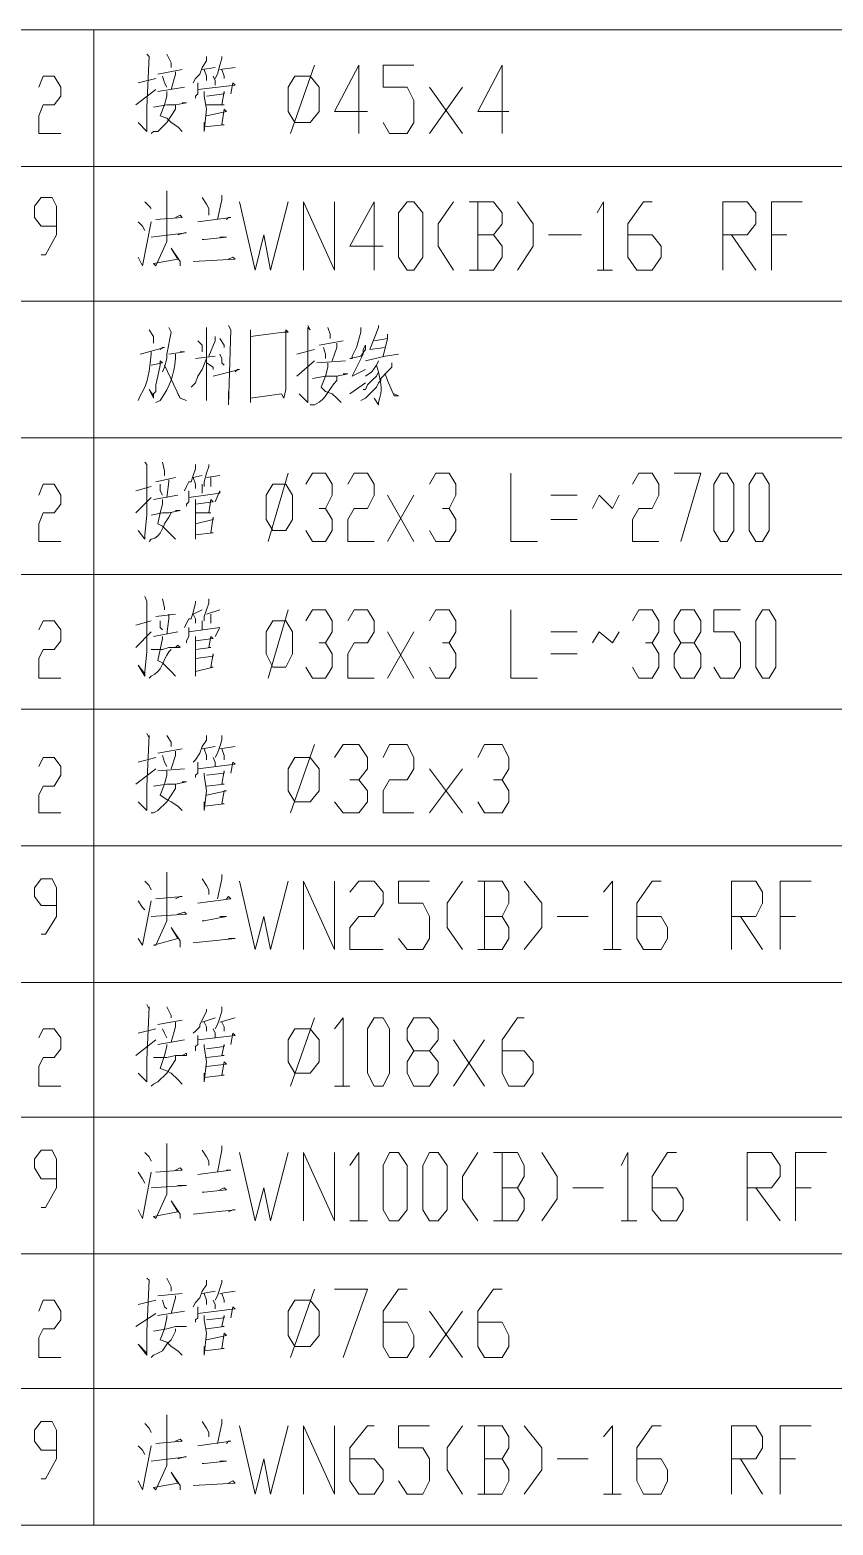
# Model space of a CAD drawing. Header units: millimetres. Extents: x 1435 to 2259, y 1083 to 2249.
# Drawn here: x 2055.3 to 2120.8, y 1395.7 to 1517.7 of the extents above; entities that cross this region are included whole.
import ezdxf

# ---------------------------------------------------------------- set-up
doc = ezdxf.new("R2010")
doc.units = ezdxf.units.MM
doc.layers.add('1', color=7, linetype='Continuous')

msp = doc.modelspace()

# ---------------------------------------------------------------- linework, layer by layer
at = {"layer": '1', "color": 0, "lineweight": 9}
for points in [[(2240.49, 1517.72), (1990.83, 1517.72)], [(2060.49, 1495.58), (2060.49, 1517.72)], [(2064.81, 1515.74), (2064.99, 1515.56), (2064.99, 1515.56), (2064.81, 1511.42), (2064.81, 1509.62), (2064.81, 1509.44), (2064.09, 1510.16), (2064.81, 1509.44)], [(2066.43, 1515.74), (2066.79, 1515.02), (2066.79, 1514.66)], [(2069.67, 1515.56), (2069.67, 1515.2), (2069.31, 1514.66), (2069.13, 1514.12), (2068.77, 1513.76), (2068.59, 1513.4)], [(2069.31, 1514.48), (2070.39, 1514.66)], [(2070.93, 1515.56), (2070.93, 1515.38), (2070.75, 1514.84), (2070.57, 1514.12), (2070.39, 1513.76)], [(2070.75, 1514.48), (2072.01, 1514.66)], [(2076.51, 1509.26), (2078.49, 1514.84)], [(2082.81, 1511.06), (2080.11, 1511.06), (2082.09, 1514.84), (2082.09, 1509.26)], [(2084.07, 1510.16), (2084.61, 1509.26), (2086.05, 1509.26), (2086.59, 1510.16), (2086.59, 1511.96), (2086.05, 1513.04), (2084.07, 1513.04), (2084.07, 1514.84), (2086.59, 1514.84)], [(2094.33, 1511.06), (2091.81, 1511.06), (2093.79, 1514.84), (2093.79, 1509.26)], [(2055.99, 1513.04), (2056.35, 1513.94), (2057.25, 1513.94), (2057.79, 1513.04), (2057.79, 1512.32), (2057.25, 1511.6), (2056.35, 1511.6), (2055.99, 1510.7), (2055.99, 1509.26), (2057.79, 1509.26)], [(2064.09, 1513.4), (2065.53, 1513.76)], [(2065.71, 1514.12), (2067.69, 1514.48)], [(2066.07, 1513.94), (2066.25, 1513.4), (2066.43, 1513.04)], [(2067.15, 1514.3), (2067.15, 1514.12), (2066.79, 1512.86)], [(2068.95, 1513.4), (2068.95, 1513.04), (2068.95, 1512.5), (2068.77, 1512.32), (2068.77, 1512.14)], [(2068.95, 1512.86), (2072.01, 1513.22), (2071.83, 1513.4), (2071.65, 1512.5)], [(2069.49, 1514.48), (2069.67, 1513.94), (2069.67, 1513.58)], [(2070.21, 1513.94), (2070.39, 1513.58), (2070.39, 1513.22)], [(2070.93, 1514.48), (2071.11, 1513.94), (2071.11, 1513.76)], [(2076.87, 1510.16), (2076.33, 1511.06), (2076.33, 1513.04), (2076.87, 1513.94), (2078.13, 1513.94), (2078.85, 1513.04), (2078.85, 1511.06), (2078.13, 1510.16), (2076.87, 1510.16)], [(2063.91, 1511.6), (2065.53, 1512.86)], [(2065.71, 1512.68), (2067.87, 1513.04)], [(2066.43, 1512.68), (2066.43, 1512.32), (2066.25, 1511.6), (2065.89, 1510.7), (2066.43, 1510.52), (2066.79, 1510.16), (2067.33, 1509.8), (2067.69, 1509.44)], [(2069.49, 1512.68), (2069.49, 1512.32), (2069.67, 1511.24), (2069.49, 1509.44), (2069.49, 1510.16)], [(2069.67, 1512.32), (2071.11, 1512.5), (2071.11, 1512.68), (2070.93, 1511.6), (2071.11, 1511.6), (2069.67, 1511.6)], [(2087.85, 1509.26), (2090.55, 1513.04)], [(2087.85, 1513.04), (2090.55, 1509.26)], [(2067.15, 1511.6), (2067.15, 1511.24), (2066.79, 1510.7), (2066.43, 1510.16), (2065.71, 1509.44), (2065.35, 1509.44), (2065.17, 1509.26)], [(2065.35, 1511.42), (2066.43, 1511.6), (2067.15, 1511.6), (2068.05, 1511.78), (2068.05, 1511.78), (2067.69, 1511.78)], [(2069.67, 1510.7), (2071.29, 1511.06), (2071.11, 1511.24), (2070.93, 1509.98), (2071.11, 1509.98), (2069.49, 1509.8)], [(2240.49, 1506.56), (2018.55, 1506.56)], [(2056.17, 1499.36), (2056.53, 1499.36), (2057.43, 1500.98), (2057.43, 1503.32), (2057.07, 1504.04), (2056.17, 1504.04), (2055.63, 1503.32), (2055.63, 1502.42), (2056.17, 1501.7), (2057.43, 1501.7)], [(2064.63, 1503.68), (2064.99, 1503.32), (2065.17, 1503.14)], [(2066.43, 1504.58), (2066.43, 1504.04), (2066.43, 1500.98), (2066.43, 1500.44), (2065.53, 1498.46), (2065.35, 1498.64), (2067.33, 1499), (2066.79, 1499.9), (2067.51, 1498.82), (2067.51, 1498.46)], [(2069.31, 1504.04), (2069.67, 1503.5), (2069.85, 1503.14), (2069.85, 1502.6)], [(2070.93, 1504.22), (2070.93, 1503.86), (2070.57, 1502.24)], [(2072.37, 1503.68), (2073.63, 1498.1), (2074.35, 1500.98), (2074.89, 1498.1), (2076.33, 1503.68)], [(2077.59, 1498.1), (2077.59, 1503.68), (2080.11, 1498.1), (2080.11, 1503.68)], [(2084.07, 1500.08), (2081.37, 1500.08), (2083.35, 1503.68), (2083.35, 1498.1)], [(2086.05, 1498.1), (2085.33, 1499.18), (2085.33, 1502.78), (2086.05, 1503.68), (2086.59, 1503.68), (2087.31, 1502.78), (2087.31, 1499.18), (2086.59, 1498.1), (2086.05, 1498.1)], [(2089.83, 1503.68), (2088.57, 1501.88), (2088.57, 1500.08), (2089.83, 1498.1)], [(2093.07, 1500.98), (2093.79, 1501.88), (2093.79, 1502.78), (2093.07, 1503.68), (2091.09, 1503.68)], [(2091.81, 1503.68), (2091.81, 1498.1)], [(2095.05, 1503.68), (2096.31, 1501.88), (2096.31, 1500.08), (2095.05, 1498.1)], [(2101.53, 1502.78), (2102.07, 1503.68), (2102.07, 1498.1)], [(2104.05, 1500.98), (2106.03, 1500.98), (2106.75, 1500.08), (2106.75, 1499.18), (2106.03, 1498.1), (2104.77, 1498.1), (2104.05, 1499.18), (2104.05, 1501.88), (2105.31, 1503.68), (2106.03, 1503.68)], [(2111.79, 1498.1), (2111.79, 1503.68), (2113.77, 1503.68), (2114.49, 1502.78), (2114.49, 1501.88), (2113.77, 1500.98), (2111.79, 1500.98)], [(2115.75, 1498.1), (2115.75, 1503.68), (2118.27, 1503.68)], [(2065.53, 1502.24), (2067.69, 1502.42), (2067.51, 1502.6), (2067.15, 1502.42)], [(2068.95, 1502.06), (2071.65, 1502.42), (2071.47, 1502.42), (2071.29, 1502.24)], [(2064.09, 1502.06), (2064.45, 1501.7), (2064.63, 1501.34)], [(2064.09, 1499.18), (2064.45, 1498.46), (2065.17, 1502.06)], [(2065.17, 1500.8), (2068.05, 1501.16), (2067.87, 1501.16), (2067.33, 1500.98)], [(2069.31, 1500.62), (2069.49, 1500.62), (2071.29, 1500.8), (2071.11, 1500.8), (2070.75, 1500.8)], [(2091.09, 1498.1), (2093.07, 1498.1), (2093.79, 1499.18), (2093.79, 1500.08), (2093.07, 1500.98), (2091.81, 1500.98)], [(2097.57, 1500.98), (2100.27, 1500.98)], [(2112.51, 1500.98), (2114.49, 1498.1)], [(2115.75, 1500.98), (2117.01, 1500.98)], [(2068.59, 1498.82), (2072.01, 1499), (2071.83, 1499.18), (2071.47, 1499)], [(2101.53, 1498.1), (2102.79, 1498.1)], [(2241.03, 1495.58), (1990.83, 1495.58)], [(2240.49, 1495.58), (1990.83, 1495.58)], [(2060.49, 1484.42), (2060.49, 1495.58)], [(2064.99, 1493.24), (2065.35, 1492.7), (2065.35, 1492.34), (2065.35, 1492.16)], [(2066.61, 1493.42), (2066.79, 1493.06), (2066.43, 1491.26), (2066.43, 1490.9), (2066.25, 1490.18), (2066.07, 1489.82)], [(2069.67, 1493.42), (2069.67, 1493.24), (2069.67, 1487.48), (2069.67, 1487.84), (2069.67, 1488.38)], [(2070.39, 1492.7), (2070.39, 1492.34), (2069.85, 1491.08)], [(2071.47, 1493.6), (2071.65, 1493.24), (2071.47, 1487.12), (2071.47, 1487.66), (2071.47, 1488.2)], [(2073.27, 1493.24), (2073.27, 1492.7), (2073.27, 1488.56), (2073.27, 1487.3), (2073.27, 1487.66), (2075.79, 1488.02), (2075.79, 1488.02), (2075.97, 1487.66), (2076.15, 1488.38), (2076.15, 1489.28), (2076.15, 1490.36), (2076.15, 1493.24), (2076.33, 1493.06), (2075.97, 1493.06), (2074.71, 1492.88), (2074.71, 1492.88), (2073.27, 1492.7)], [(2077.95, 1493.6), (2078.13, 1493.24), (2077.95, 1493.42), (2077.95, 1489.28), (2077.95, 1487.48), (2077.95, 1487.3), (2077.23, 1488.02), (2077.95, 1487.3)], [(2079.57, 1493.42), (2079.75, 1492.88), (2079.75, 1492.52)], [(2082.27, 1493.42), (2082.27, 1493.06), (2081.91, 1491.8), (2081.55, 1491.08), (2081.55, 1490.9), (2081.37, 1490.9), (2082.27, 1491.08), (2082.63, 1491.62), (2082.63, 1491.98), (2082.45, 1491.62), (2082.45, 1491.26), (2081.55, 1489.46), (2081.55, 1489.46), (2082.63, 1490)], [(2083.71, 1493.6), (2083.71, 1493.42), (2082.99, 1491.62), (2084.25, 1491.8)], [(2083.35, 1492.34), (2084.43, 1492.52), (2084.43, 1492.88), (2084.43, 1492.52), (2084.07, 1491.08)], [(2064.27, 1491.26), (2066.25, 1491.8), (2066.07, 1491.8), (2065.89, 1491.62)], [(2066.61, 1491.26), (2067.87, 1491.44), (2067.69, 1491.44), (2067.51, 1491.44)], [(2068.95, 1492.34), (2069.31, 1491.98), (2069.31, 1491.44)], [(2070.75, 1492.52), (2071.11, 1491.98), (2071.11, 1491.8)], [(2077.05, 1491.26), (2078.49, 1491.62)], [(2078.85, 1491.98), (2080.83, 1492.34)], [(2079.21, 1491.8), (2079.39, 1491.26), (2079.39, 1490.9)], [(2080.29, 1492.16), (2080.29, 1491.8), (2079.93, 1490.72)], [(2065.17, 1490.36), (2066.07, 1490.54), (2065.89, 1490.72), (2065.89, 1490.36), (2065.71, 1489.46), (2065.53, 1488.74), (2065.53, 1488.2), (2065.35, 1488.02), (2065.35, 1487.66), (2064.99, 1488.38), (2065.35, 1487.84), (2065.35, 1488.02)], [(2066.25, 1490.36), (2067.51, 1487.66), (2068.05, 1487.48), (2067.51, 1487.66), (2067.33, 1488.02)], [(2069.67, 1490.9), (2069.31, 1490), (2068.95, 1489.46), (2068.77, 1488.92), (2068.41, 1488.56)], [(2068.77, 1490.9), (2070.39, 1491.08)], [(2069.67, 1490.54), (2070.21, 1490.18), (2070.21, 1490)], [(2070.75, 1491.26), (2070.93, 1490.9), (2070.93, 1490.54), (2071.11, 1490.36)], [(2077.05, 1489.46), (2078.49, 1490.72)], [(2078.67, 1490.54), (2081.01, 1490.72)], [(2079.57, 1490.54), (2079.57, 1490.18), (2079.39, 1489.46), (2079.03, 1488.56), (2079.39, 1488.2), (2079.93, 1488.02), (2080.29, 1487.66), (2080.65, 1487.3)], [(2084.79, 1490.54), (2084.79, 1490.18), (2084.25, 1489.64), (2084.07, 1489.46), (2083.89, 1489.28), (2083.89, 1489.1), (2083.71, 1488.92), (2083.53, 1488.56), (2082.63, 1487.66), (2082.27, 1487.48)], [(2082.63, 1490.72), (2084.25, 1491.08), (2085.33, 1491.26)], [(2083.71, 1490.72), (2083.53, 1490.36), (2083.17, 1489.82), (2082.63, 1489.46)], [(2070.21, 1489.46), (2072.37, 1490), (2072.19, 1490), (2072.01, 1489.82)], [(2078.31, 1489.28), (2079.39, 1489.46), (2080.29, 1489.46), (2081.19, 1489.64), (2081.01, 1489.64), (2080.83, 1489.64)], [(2081.37, 1488.02), (2082.63, 1488.92)], [(2083.71, 1489.82), (2083.53, 1489.46), (2083.17, 1489.1), (2082.81, 1488.74), (2082.63, 1488.38), (2082.45, 1488.38)], [(2084.25, 1489.64), (2084.43, 1489.1), (2084.97, 1487.84), (2085.33, 1487.84), (2084.97, 1488.02)], [(2241.03, 1484.42), (1990.83, 1484.42)], [(2240.49, 1484.42), (1990.83, 1484.42)], [(2060.49, 1439.96), (2060.49, 1484.42)], [(2064.63, 1482.44), (2064.81, 1482.26), (2064.81, 1482.26), (2064.81, 1478.12), (2064.63, 1476.5), (2064.63, 1476.14), (2064.09, 1476.86), (2064.63, 1476.14)], [(2066.07, 1482.44), (2066.25, 1481.72), (2066.25, 1481.36)], [(2068.77, 1482.26), (2068.77, 1481.9), (2068.59, 1481.36), (2068.41, 1480.82), (2068.23, 1480.82), (2068.05, 1480.46), (2067.87, 1480.1)], [(2069.85, 1482.26), (2069.85, 1482.08), (2069.67, 1481.54), (2069.49, 1480.82), (2069.49, 1480.46)], [(2055.99, 1479.74), (2056.35, 1480.64), (2057.25, 1480.64), (2057.79, 1479.74), (2057.79, 1479.02), (2057.25, 1478.3), (2056.35, 1478.3), (2055.99, 1477.4), (2055.99, 1475.96), (2057.79, 1475.96)], [(2063.91, 1480.1), (2065.17, 1480.46)], [(2065.53, 1480.82), (2067.15, 1481.18)], [(2065.89, 1480.64), (2065.89, 1480.1), (2066.07, 1479.74)], [(2066.61, 1481), (2066.61, 1480.82), (2066.43, 1479.56)], [(2068.59, 1481.18), (2069.31, 1481.36)], [(2068.59, 1481.18), (2068.77, 1480.64), (2068.77, 1480.28)], [(2069.31, 1480.64), (2069.31, 1480.28), (2069.31, 1479.92)], [(2069.67, 1481.18), (2070.75, 1481.36)], [(2070.03, 1481.18), (2070.03, 1480.64), (2070.03, 1480.46)], [(2075.07, 1476.86), (2074.53, 1477.76), (2074.53, 1479.74), (2075.07, 1480.64), (2076.15, 1480.64), (2076.69, 1479.74), (2076.69, 1477.76), (2076.15, 1476.86), (2075.07, 1476.86)], [(2074.71, 1475.96), (2076.33, 1481.54)], [(2077.77, 1480.64), (2078.31, 1481.54), (2079.39, 1481.54), (2079.93, 1480.64), (2079.93, 1479.74), (2079.39, 1478.66), (2078.85, 1478.66)], [(2081.19, 1480.64), (2081.73, 1481.54), (2082.81, 1481.54), (2083.35, 1480.64), (2083.35, 1479.74), (2082.81, 1478.66), (2081.73, 1478.66), (2081.19, 1477.76), (2081.19, 1475.96), (2083.35, 1475.96)], [(2087.85, 1480.64), (2088.39, 1481.54), (2089.47, 1481.54), (2090.01, 1480.64), (2090.01, 1479.74), (2089.47, 1478.66), (2088.93, 1478.66)], [(2094.51, 1481.54), (2094.51, 1475.96), (2096.67, 1475.96)], [(2104.41, 1480.64), (2104.95, 1481.54), (2106.03, 1481.54), (2106.57, 1480.64), (2106.57, 1479.74), (2106.03, 1478.66), (2104.95, 1478.66), (2104.41, 1477.76), (2104.41, 1475.96), (2106.57, 1475.96)], [(2107.83, 1481.54), (2109.99, 1481.54), (2108.37, 1475.96)], [(2111.61, 1475.96), (2111.07, 1476.86), (2111.07, 1480.64), (2111.61, 1481.54), (2112.15, 1481.54), (2112.69, 1480.64), (2112.69, 1476.86), (2112.15, 1475.96), (2111.61, 1475.96)], [(2114.49, 1475.96), (2113.95, 1476.86), (2113.95, 1480.64), (2114.49, 1481.54), (2115.03, 1481.54), (2115.57, 1480.64), (2115.57, 1476.86), (2115.03, 1475.96), (2114.49, 1475.96)], [(2063.91, 1478.3), (2065.17, 1479.56)], [(2065.35, 1479.38), (2067.33, 1479.74)], [(2066.07, 1479.38), (2066.07, 1479.02), (2065.89, 1478.3), (2065.71, 1477.4), (2066.07, 1477.22), (2066.43, 1476.86), (2066.79, 1476.5), (2067.15, 1476.14)], [(2068.23, 1480.1), (2068.23, 1479.56), (2068.23, 1479.2), (2068.05, 1479.02), (2068.05, 1478.84)], [(2068.23, 1479.56), (2070.75, 1479.92), (2070.75, 1480.1), (2070.39, 1479.2)], [(2068.77, 1479.38), (2068.77, 1479.02), (2068.77, 1477.94), (2068.77, 1476.14), (2068.77, 1476.86)], [(2068.77, 1479.02), (2070.21, 1479.2), (2070.03, 1479.38), (2069.85, 1478.3), (2070.03, 1478.3), (2068.77, 1478.3)], [(2084.43, 1475.96), (2086.59, 1479.74)], [(2084.43, 1479.74), (2086.59, 1475.96)], [(2097.75, 1479.74), (2099.91, 1479.74)], [(2101.17, 1478.66), (2101.71, 1479.74), (2102.79, 1478.66), (2103.33, 1479.74)], [(2065.17, 1478.12), (2066.07, 1478.3), (2066.61, 1478.3), (2067.51, 1478.48), (2067.33, 1478.48), (2067.15, 1478.48)], [(2068.77, 1477.4), (2070.21, 1477.76), (2070.21, 1477.94), (2070.03, 1476.68), (2070.21, 1476.68), (2068.77, 1476.5)], [(2079.39, 1478.66), (2079.93, 1477.76), (2079.93, 1476.86), (2079.39, 1475.96), (2078.31, 1475.96), (2077.77, 1476.86)], [(2089.47, 1478.66), (2090.01, 1477.76), (2090.01, 1476.86), (2089.47, 1475.96), (2088.39, 1475.96), (2087.85, 1476.86)], [(2099.91, 1477.76), (2097.75, 1477.76)], [(2240.49, 1473.26), (2018.55, 1473.26)], [(2064.63, 1471.46), (2064.81, 1471.1), (2064.81, 1471.1), (2064.81, 1466.96), (2064.63, 1465.34), (2064.63, 1464.98), (2064.09, 1465.88), (2064.63, 1465.16)], [(2066.07, 1471.28), (2066.25, 1470.56), (2066.25, 1470.38)], [(2068.77, 1471.1), (2068.77, 1470.92), (2068.59, 1470.2), (2068.41, 1469.66), (2068.23, 1469.66), (2068.05, 1469.3), (2067.87, 1468.94)], [(2069.85, 1471.28), (2069.85, 1470.92), (2069.67, 1470.38), (2069.49, 1469.84), (2069.49, 1469.48)], [(2055.99, 1468.76), (2056.35, 1469.48), (2057.25, 1469.48), (2057.79, 1468.76), (2057.79, 1467.86), (2057.25, 1467.14), (2056.35, 1467.14), (2055.99, 1466.42), (2055.99, 1464.8), (2057.79, 1464.8)], [(2063.91, 1469.12), (2065.17, 1469.48)], [(2065.53, 1469.84), (2067.15, 1470.02)], [(2065.89, 1469.48), (2065.89, 1468.94), (2066.07, 1468.76)], [(2066.61, 1470.02), (2066.61, 1469.66), (2066.43, 1468.4)], [(2068.59, 1470.02), (2069.31, 1470.38)], [(2068.59, 1470.02), (2068.77, 1469.66), (2068.77, 1469.3)], [(2069.31, 1469.48), (2069.31, 1469.12), (2069.31, 1468.76)], [(2069.67, 1470.02), (2070.75, 1470.38)], [(2070.03, 1470.02), (2070.03, 1469.66), (2070.03, 1469.3)], [(2075.07, 1465.7), (2074.53, 1466.78), (2074.53, 1468.58), (2075.07, 1469.48), (2076.15, 1469.48), (2076.69, 1468.58), (2076.69, 1466.78), (2076.15, 1465.7), (2075.07, 1465.7)], [(2074.71, 1464.8), (2076.33, 1470.38)], [(2077.77, 1469.48), (2078.31, 1470.38), (2079.39, 1470.38), (2079.93, 1469.48), (2079.93, 1468.58), (2079.39, 1467.68), (2078.85, 1467.68)], [(2081.19, 1469.48), (2081.73, 1470.38), (2082.81, 1470.38), (2083.35, 1469.48), (2083.35, 1468.58), (2082.81, 1467.68), (2081.73, 1467.68), (2081.19, 1466.78), (2081.19, 1464.8), (2083.35, 1464.8)], [(2087.85, 1469.48), (2088.39, 1470.38), (2089.47, 1470.38), (2090.01, 1469.48), (2090.01, 1468.58), (2089.47, 1467.68), (2088.93, 1467.68)], [(2094.51, 1470.38), (2094.51, 1464.8), (2096.67, 1464.8)], [(2104.41, 1469.48), (2104.95, 1470.38), (2106.03, 1470.38), (2106.57, 1469.48), (2106.57, 1468.58), (2106.03, 1467.68), (2105.49, 1467.68)], [(2108.37, 1464.8), (2107.83, 1465.7), (2107.83, 1466.78), (2108.37, 1467.68), (2109.45, 1467.68), (2109.99, 1468.58), (2109.99, 1469.48), (2109.45, 1470.38), (2108.37, 1470.38), (2107.83, 1469.48), (2107.83, 1468.58), (2108.37, 1467.68)], [(2111.07, 1465.7), (2111.61, 1464.8), (2112.69, 1464.8), (2113.23, 1465.7), (2113.23, 1467.68), (2112.69, 1468.58), (2111.07, 1468.58), (2111.07, 1470.38), (2113.23, 1470.38)], [(2115.03, 1464.8), (2114.49, 1465.7), (2114.49, 1469.48), (2115.03, 1470.38), (2115.57, 1470.38), (2116.11, 1469.48), (2116.11, 1465.7), (2115.57, 1464.8), (2115.03, 1464.8)], [(2063.91, 1467.32), (2065.17, 1468.58)], [(2065.35, 1468.22), (2067.33, 1468.58)], [(2066.07, 1468.22), (2066.07, 1468.04), (2065.89, 1467.14), (2065.71, 1466.24), (2066.07, 1466.06), (2066.43, 1465.7), (2066.79, 1465.34), (2067.15, 1464.98)], [(2068.23, 1468.94), (2068.23, 1468.4), (2068.23, 1468.22), (2068.05, 1467.86), (2068.05, 1467.68)], [(2068.23, 1468.58), (2070.75, 1468.94), (2070.75, 1468.94), (2070.39, 1468.22)], [(2068.77, 1468.22), (2068.77, 1467.86), (2068.77, 1466.78), (2068.77, 1464.98), (2068.77, 1465.7)], [(2068.77, 1467.86), (2070.21, 1468.04), (2070.03, 1468.22), (2069.85, 1467.32), (2070.03, 1467.32), (2068.77, 1467.14)], [(2084.43, 1464.8), (2086.59, 1468.58)], [(2084.43, 1468.58), (2086.59, 1464.8)], [(2097.75, 1468.58), (2099.91, 1468.58)], [(2101.17, 1467.68), (2101.71, 1468.58), (2102.79, 1467.68), (2103.33, 1468.58)], [(2065.17, 1467.14), (2066.07, 1467.14), (2066.61, 1467.32), (2067.51, 1467.32), (2067.33, 1467.5), (2067.15, 1467.32)], [(2079.39, 1467.68), (2079.93, 1466.78), (2079.93, 1465.7), (2079.39, 1464.8), (2078.31, 1464.8), (2077.77, 1465.7)], [(2089.47, 1467.68), (2090.01, 1466.78), (2090.01, 1465.7), (2089.47, 1464.8), (2088.39, 1464.8), (2087.85, 1465.7)], [(2106.03, 1467.68), (2106.57, 1466.78), (2106.57, 1465.7), (2106.03, 1464.8), (2104.95, 1464.8), (2104.41, 1465.7)], [(2109.45, 1467.68), (2109.99, 1466.78), (2109.99, 1465.7), (2109.45, 1464.8), (2108.37, 1464.8)], [(2068.77, 1466.42), (2070.21, 1466.6), (2070.21, 1466.78), (2070.03, 1465.7), (2070.21, 1465.7), (2068.77, 1465.34)], [(2099.91, 1466.78), (2097.75, 1466.78)], [(2240.49, 1462.28), (2018.55, 1462.28)], [(2064.81, 1460.3), (2064.99, 1459.94), (2064.99, 1460.12), (2064.81, 1455.98), (2064.81, 1454), (2064.81, 1454), (2064.09, 1454.72), (2064.81, 1454)], [(2066.43, 1460.12), (2066.79, 1459.58), (2066.79, 1459.22)], [(2069.67, 1460.12), (2069.67, 1459.76), (2069.31, 1459.22), (2069.13, 1458.68), (2068.77, 1458.14), (2068.59, 1457.96)], [(2070.93, 1460.12), (2070.93, 1459.76), (2070.75, 1459.22), (2070.57, 1458.68), (2070.39, 1458.32)], [(2065.71, 1458.68), (2067.69, 1459.04)], [(2066.07, 1458.5), (2066.25, 1457.96), (2066.43, 1457.6)], [(2067.15, 1458.86), (2067.15, 1458.5), (2066.79, 1457.42)], [(2069.31, 1459.04), (2070.39, 1459.22)], [(2069.49, 1459.04), (2069.67, 1458.5), (2069.67, 1458.14)], [(2070.75, 1459.04), (2072.01, 1459.22)], [(2070.93, 1459.04), (2071.11, 1458.5), (2071.11, 1458.14)], [(2076.51, 1453.82), (2078.49, 1459.4)], [(2080.11, 1458.32), (2080.83, 1459.4), (2082.09, 1459.4), (2082.81, 1458.32), (2082.81, 1457.42), (2082.09, 1456.52), (2081.37, 1456.52)], [(2084.07, 1458.32), (2084.61, 1459.4), (2086.05, 1459.4), (2086.59, 1458.32), (2086.59, 1457.42), (2086.05, 1456.52), (2084.61, 1456.52), (2084.07, 1455.62), (2084.07, 1453.82), (2086.59, 1453.82)], [(2091.81, 1458.32), (2092.35, 1459.4), (2093.79, 1459.4), (2094.33, 1458.32), (2094.33, 1457.42), (2093.79, 1456.52), (2093.07, 1456.52)], [(2055.99, 1457.6), (2056.35, 1458.32), (2057.25, 1458.32), (2057.79, 1457.6), (2057.79, 1456.88), (2057.25, 1455.98), (2056.35, 1455.98), (2055.99, 1455.26), (2055.99, 1453.82), (2057.79, 1453.82)], [(2063.91, 1456.16), (2065.53, 1457.42)], [(2064.09, 1457.96), (2065.53, 1458.32)], [(2065.71, 1457.24), (2067.87, 1457.42)], [(2066.43, 1457.24), (2066.43, 1456.88), (2066.25, 1456.16), (2065.89, 1455.26), (2066.43, 1454.9), (2066.79, 1454.72), (2067.33, 1454.36), (2067.69, 1454)], [(2068.95, 1457.96), (2068.95, 1457.6), (2068.95, 1457.06), (2068.77, 1456.88), (2068.77, 1456.7)], [(2068.95, 1457.42), (2072.01, 1457.78), (2071.83, 1457.96), (2071.65, 1457.06)], [(2069.67, 1456.88), (2071.11, 1457.06), (2071.11, 1457.24), (2070.93, 1456.16), (2071.11, 1456.16), (2069.67, 1455.98)], [(2070.21, 1458.32), (2070.39, 1457.96), (2070.39, 1457.6)], [(2076.87, 1454.72), (2076.33, 1455.62), (2076.33, 1457.42), (2076.87, 1458.32), (2078.13, 1458.32), (2078.85, 1457.42), (2078.85, 1455.62), (2078.13, 1454.72), (2076.87, 1454.72)], [(2087.85, 1453.82), (2090.55, 1457.42)], [(2087.85, 1457.42), (2090.55, 1453.82)], [(2067.15, 1456.16), (2067.15, 1455.8), (2066.79, 1455.26), (2066.43, 1454.72), (2065.71, 1454), (2065.35, 1453.82), (2065.17, 1453.82)], [(2065.35, 1455.98), (2066.43, 1456.16), (2067.15, 1456.16), (2068.05, 1456.34), (2068.05, 1456.34), (2067.69, 1456.34)], [(2069.49, 1457.06), (2069.49, 1456.88), (2069.67, 1455.62), (2069.49, 1454), (2069.49, 1454.72)], [(2082.09, 1456.52), (2082.81, 1455.62), (2082.81, 1454.72), (2082.09, 1453.82), (2080.83, 1453.82), (2080.11, 1454.72)], [(2093.79, 1456.52), (2094.33, 1455.62), (2094.33, 1454.72), (2093.79, 1453.82), (2092.35, 1453.82), (2091.81, 1454.72)], [(2069.67, 1455.26), (2071.29, 1455.62), (2071.11, 1455.62), (2070.93, 1454.54), (2071.11, 1454.54), (2069.49, 1454.36)], [(2240.49, 1451.12), (2018.55, 1451.12)], [(2066.43, 1448.96), (2066.43, 1448.6), (2066.43, 1445.36), (2066.43, 1445), (2065.53, 1443.02), (2065.35, 1443.02), (2067.33, 1443.56), (2066.79, 1444.46), (2067.51, 1443.38), (2067.51, 1442.84)], [(2070.93, 1448.78), (2070.93, 1448.42), (2070.57, 1446.8)], [(2056.17, 1443.92), (2056.53, 1443.92), (2057.43, 1445.36), (2057.43, 1447.7), (2057.07, 1448.42), (2056.17, 1448.42), (2055.63, 1447.7), (2055.63, 1446.98), (2056.17, 1446.26), (2057.43, 1446.26)], [(2064.63, 1448.24), (2064.99, 1447.88), (2065.17, 1447.52)], [(2069.31, 1448.42), (2069.67, 1447.88), (2069.85, 1447.52), (2069.85, 1447.16)], [(2072.37, 1448.24), (2073.63, 1442.66), (2074.35, 1445.36), (2074.89, 1442.66), (2076.33, 1448.24)], [(2077.59, 1442.66), (2077.59, 1448.24), (2080.11, 1442.66), (2080.11, 1448.24)], [(2081.37, 1447.34), (2082.09, 1448.24), (2083.35, 1448.24), (2084.07, 1447.34), (2084.07, 1446.44), (2083.35, 1445.36), (2082.09, 1445.36), (2081.37, 1444.46), (2081.37, 1442.66), (2084.07, 1442.66)], [(2085.33, 1443.56), (2086.05, 1442.66), (2087.31, 1442.66), (2087.85, 1443.56), (2087.85, 1445.36), (2087.31, 1446.44), (2085.33, 1446.44), (2085.33, 1448.24), (2087.85, 1448.24)], [(2090.55, 1448.24), (2089.29, 1446.44), (2089.29, 1444.46), (2090.55, 1442.66)], [(2093.79, 1445.36), (2094.33, 1446.44), (2094.33, 1447.34), (2093.79, 1448.24), (2091.81, 1448.24)], [(2092.35, 1448.24), (2092.35, 1442.66)], [(2095.59, 1448.24), (2097.03, 1446.44), (2097.03, 1444.46), (2095.59, 1442.66)], [(2102.07, 1447.34), (2102.79, 1448.24), (2102.79, 1442.66)], [(2104.77, 1445.36), (2106.75, 1445.36), (2107.29, 1444.46), (2107.29, 1443.56), (2106.75, 1442.66), (2105.31, 1442.66), (2104.77, 1443.56), (2104.77, 1446.44), (2106.03, 1448.24), (2106.75, 1448.24)], [(2112.51, 1442.66), (2112.51, 1448.24), (2114.49, 1448.24), (2115.03, 1447.34), (2115.03, 1446.44), (2114.49, 1445.36), (2112.51, 1445.36)], [(2116.47, 1442.66), (2116.47, 1448.24), (2118.99, 1448.24)], [(2064.09, 1446.62), (2064.45, 1446.08), (2064.63, 1445.9)], [(2064.09, 1443.56), (2064.45, 1443.02), (2065.17, 1446.62)], [(2065.53, 1446.8), (2067.69, 1446.98), (2067.51, 1446.98), (2067.15, 1446.8)], [(2068.95, 1446.44), (2071.65, 1446.8), (2071.47, 1446.98), (2071.29, 1446.8)], [(2065.17, 1445.36), (2068.05, 1445.54), (2067.87, 1445.72), (2067.33, 1445.54)], [(2069.31, 1445), (2069.49, 1445), (2071.29, 1445.36), (2071.11, 1445.36), (2070.75, 1445.36)], [(2091.81, 1442.66), (2093.79, 1442.66), (2094.33, 1443.56), (2094.33, 1444.46), (2093.79, 1445.36), (2092.35, 1445.36)], [(2098.29, 1445.36), (2100.81, 1445.36)], [(2113.23, 1445.36), (2115.03, 1442.66)], [(2116.47, 1445.36), (2117.73, 1445.36)], [(2068.59, 1443.2), (2072.01, 1443.56), (2071.83, 1443.56), (2071.47, 1443.56)], [(2102.07, 1442.66), (2103.51, 1442.66)], [(2240.49, 1439.96), (1990.83, 1439.96)], [(2240.49, 1439.96), (1990.83, 1439.96)], [(2060.49, 1417.82), (2060.49, 1439.96)], [(2064.81, 1438.16), (2064.99, 1437.8), (2064.99, 1437.98), (2064.81, 1433.66), (2064.81, 1431.86), (2064.81, 1431.86), (2064.09, 1432.58), (2064.81, 1431.86)], [(2066.43, 1437.98), (2066.79, 1437.26), (2066.79, 1437.08)], [(2069.67, 1437.8), (2069.67, 1437.62), (2069.31, 1436.9), (2069.13, 1436.54), (2069.13, 1436.36), (2068.77, 1436), (2068.59, 1435.82)], [(2070.93, 1437.98), (2070.93, 1437.62), (2070.75, 1437.08), (2070.57, 1436.54), (2070.39, 1436.18)], [(2065.71, 1436.54), (2067.69, 1436.9)], [(2067.15, 1436.72), (2067.15, 1436.36), (2066.79, 1435.1)], [(2069.31, 1436.72), (2070.39, 1437.08)], [(2069.49, 1436.72), (2069.67, 1436.36), (2069.67, 1436)], [(2070.75, 1436.72), (2072.01, 1437.08)], [(2070.93, 1436.72), (2071.11, 1436.36), (2071.11, 1436)], [(2076.51, 1431.5), (2078.49, 1437.08)], [(2080.11, 1436.18), (2080.83, 1437.08), (2080.83, 1431.5)], [(2083.35, 1431.5), (2082.81, 1432.58), (2082.81, 1436.18), (2083.35, 1437.08), (2084.07, 1437.08), (2084.61, 1436.18), (2084.61, 1432.58), (2084.07, 1431.5), (2083.35, 1431.5)], [(2086.59, 1431.5), (2086.05, 1432.58), (2086.05, 1433.48), (2086.59, 1434.38), (2087.85, 1434.38), (2088.57, 1435.28), (2088.57, 1436.18), (2087.85, 1437.08), (2086.59, 1437.08), (2086.05, 1436.18), (2086.05, 1435.28), (2086.59, 1434.38)], [(2093.79, 1434.38), (2095.59, 1434.38), (2096.31, 1433.48), (2096.31, 1432.58), (2095.59, 1431.5), (2094.33, 1431.5), (2093.79, 1432.58), (2093.79, 1435.28), (2095.05, 1437.08), (2095.59, 1437.08)], [(2055.99, 1435.46), (2056.35, 1436.18), (2057.25, 1436.18), (2057.79, 1435.46), (2057.79, 1434.56), (2057.25, 1433.84), (2056.35, 1433.84), (2055.99, 1433.12), (2055.99, 1431.5), (2057.79, 1431.5)], [(2063.91, 1434.02), (2065.53, 1435.28)], [(2064.09, 1435.82), (2065.53, 1436.18)], [(2065.71, 1434.92), (2067.87, 1435.28)], [(2066.07, 1436.18), (2066.25, 1435.82), (2066.43, 1435.46)], [(2068.95, 1435.64), (2068.95, 1435.28), (2068.95, 1434.92), (2068.77, 1434.74), (2068.77, 1434.38)], [(2068.95, 1435.28), (2072.01, 1435.64), (2071.83, 1435.82), (2071.65, 1434.92)], [(2070.21, 1436.18), (2070.39, 1435.82), (2070.39, 1435.46)], [(2076.87, 1432.58), (2076.33, 1433.48), (2076.33, 1435.28), (2076.87, 1436.18), (2078.13, 1436.18), (2078.85, 1435.28), (2078.85, 1433.48), (2078.13, 1432.58), (2076.87, 1432.58)], [(2089.83, 1431.5), (2092.35, 1435.28)], [(2089.83, 1435.28), (2092.35, 1431.5)], [(2067.15, 1434.02), (2067.15, 1433.66), (2066.79, 1433.12), (2066.43, 1432.58), (2065.71, 1431.86), (2065.35, 1431.68), (2065.17, 1431.5)], [(2065.35, 1433.84), (2066.43, 1433.84), (2067.15, 1434.02), (2068.05, 1434.02), (2068.05, 1434.2), (2067.69, 1434.02)], [(2066.43, 1434.92), (2066.43, 1434.74), (2066.25, 1434.02), (2065.89, 1432.94), (2066.43, 1432.76), (2066.79, 1432.58), (2067.33, 1432.04), (2067.69, 1431.68)], [(2069.49, 1434.92), (2069.49, 1434.74), (2069.67, 1433.48), (2069.49, 1431.86), (2069.49, 1432.58)], [(2069.67, 1434.56), (2071.11, 1434.74), (2071.11, 1434.92), (2070.93, 1434.02), (2071.11, 1434.02), (2069.67, 1433.84)], [(2087.85, 1434.38), (2088.57, 1433.48), (2088.57, 1432.58), (2087.85, 1431.5), (2086.59, 1431.5)], [(2069.67, 1433.12), (2071.29, 1433.3), (2071.11, 1433.48), (2070.93, 1432.4), (2071.11, 1432.4), (2069.49, 1432.22)], [(2080.11, 1431.5), (2081.37, 1431.5)], [(2240.49, 1428.98), (2018.55, 1428.98)], [(2066.43, 1426.82), (2066.43, 1426.46), (2066.43, 1423.22), (2066.43, 1422.68), (2065.53, 1420.7), (2065.35, 1420.88), (2067.33, 1421.24), (2066.79, 1422.14), (2067.51, 1421.06), (2067.51, 1420.7)], [(2056.17, 1421.6), (2056.53, 1421.6), (2057.43, 1423.22), (2057.43, 1425.56), (2057.07, 1426.28), (2056.17, 1426.28), (2055.63, 1425.56), (2055.63, 1424.84), (2056.17, 1423.94), (2057.43, 1423.94)], [(2064.63, 1426.1), (2064.99, 1425.74), (2065.17, 1425.38)], [(2069.31, 1426.28), (2069.67, 1425.74), (2069.85, 1425.38), (2069.85, 1425.02)], [(2070.93, 1426.64), (2070.93, 1426.28), (2070.57, 1424.48)], [(2072.37, 1426.1), (2073.63, 1420.52), (2074.35, 1423.22), (2074.89, 1420.52), (2076.33, 1426.1)], [(2077.59, 1420.52), (2077.59, 1426.1), (2080.11, 1420.52), (2080.11, 1426.1)], [(2081.37, 1425.02), (2082.09, 1426.1), (2082.09, 1420.52)], [(2084.61, 1420.52), (2084.07, 1421.42), (2084.07, 1425.02), (2084.61, 1426.1), (2085.33, 1426.1), (2086.05, 1425.02), (2086.05, 1421.42), (2085.33, 1420.52), (2084.61, 1420.52)], [(2087.85, 1420.52), (2087.31, 1421.42), (2087.31, 1425.02), (2087.85, 1426.1), (2088.57, 1426.1), (2089.29, 1425.02), (2089.29, 1421.42), (2088.57, 1420.52), (2087.85, 1420.52)], [(2091.81, 1426.1), (2090.55, 1424.12), (2090.55, 1422.32), (2091.81, 1420.52)], [(2095.05, 1423.22), (2095.59, 1424.12), (2095.59, 1425.02), (2095.05, 1426.1), (2093.07, 1426.1)], [(2093.79, 1426.1), (2093.79, 1420.52)], [(2097.03, 1426.1), (2098.29, 1424.12), (2098.29, 1422.32), (2097.03, 1420.52)], [(2103.51, 1425.02), (2104.05, 1426.1), (2104.05, 1420.52)], [(2106.03, 1423.22), (2108.01, 1423.22), (2108.55, 1422.32), (2108.55, 1421.42), (2108.01, 1420.52), (2106.75, 1420.52), (2106.03, 1421.42), (2106.03, 1424.12), (2107.29, 1426.1), (2108.01, 1426.1)], [(2113.77, 1420.52), (2113.77, 1426.1), (2115.75, 1426.1), (2116.47, 1425.02), (2116.47, 1424.12), (2115.75, 1423.22), (2113.77, 1423.22)], [(2117.73, 1420.52), (2117.73, 1426.1), (2120.25, 1426.1)], [(2064.09, 1424.48), (2064.45, 1423.94), (2064.63, 1423.58)], [(2064.09, 1421.42), (2064.45, 1420.7), (2065.17, 1424.48)], [(2065.53, 1424.48), (2067.69, 1424.66), (2067.51, 1424.84), (2067.15, 1424.66)], [(2068.95, 1424.3), (2071.65, 1424.66), (2071.47, 1424.66), (2071.29, 1424.66)], [(2065.17, 1423.22), (2068.05, 1423.4), (2067.87, 1423.4), (2067.33, 1423.4)], [(2069.31, 1422.86), (2069.49, 1422.86), (2071.29, 1423.04), (2071.11, 1423.22), (2070.75, 1423.04)], [(2093.07, 1420.52), (2095.05, 1420.52), (2095.59, 1421.42), (2095.59, 1422.32), (2095.05, 1423.22), (2093.79, 1423.22)], [(2099.55, 1423.22), (2102.07, 1423.22)], [(2114.49, 1423.22), (2116.47, 1420.52)], [(2117.73, 1423.22), (2118.99, 1423.22)], [(2068.59, 1421.06), (2072.01, 1421.42), (2071.83, 1421.42), (2071.47, 1421.24)], [(2081.37, 1420.52), (2082.81, 1420.52)], [(2103.51, 1420.52), (2104.77, 1420.52)], [(2240.49, 1417.82), (1990.83, 1417.82)], [(2240.49, 1417.82), (1990.83, 1417.82)], [(2060.49, 1395.68), (2060.49, 1417.82)], [(2064.81, 1415.84), (2064.99, 1415.66), (2064.99, 1415.66), (2064.81, 1411.52), (2064.81, 1409.72), (2064.81, 1409.54), (2064.09, 1410.44), (2064.81, 1409.72)], [(2066.43, 1415.84), (2066.79, 1415.12), (2066.79, 1414.76)], [(2065.71, 1414.4), (2067.69, 1414.58)], [(2069.67, 1415.66), (2069.67, 1415.3), (2069.31, 1414.76), (2069.13, 1414.22), (2069.13, 1414.22), (2068.77, 1413.86), (2068.59, 1413.5)], [(2069.31, 1414.58), (2070.39, 1414.76)], [(2069.49, 1414.58), (2069.67, 1414.04), (2069.67, 1413.68)], [(2070.93, 1415.66), (2070.93, 1415.48), (2070.57, 1414.4), (2070.39, 1414.04)], [(2070.75, 1414.58), (2072.01, 1414.76)], [(2070.93, 1414.58), (2071.11, 1414.04), (2071.11, 1413.86)], [(2076.51, 1409.36), (2078.49, 1414.94)], [(2080.11, 1414.94), (2082.81, 1414.94), (2080.83, 1409.36)], [(2084.07, 1412.24), (2086.05, 1412.24), (2086.59, 1411.16), (2086.59, 1410.26), (2086.05, 1409.36), (2084.61, 1409.36), (2084.07, 1410.26), (2084.07, 1413.14), (2085.33, 1414.94), (2086.05, 1414.94)], [(2091.81, 1412.24), (2093.79, 1412.24), (2094.33, 1411.16), (2094.33, 1410.26), (2093.79, 1409.36), (2092.35, 1409.36), (2091.81, 1410.26), (2091.81, 1413.14), (2093.07, 1414.94), (2093.79, 1414.94)], [(2055.99, 1413.14), (2056.35, 1414.04), (2057.25, 1414.04), (2057.79, 1413.14), (2057.79, 1412.42), (2057.25, 1411.7), (2056.35, 1411.7), (2055.99, 1410.98), (2055.99, 1409.36), (2057.79, 1409.36)], [(2064.09, 1413.68), (2065.53, 1414.04)], [(2066.07, 1414.04), (2066.25, 1413.5), (2066.43, 1413.32)], [(2067.15, 1414.4), (2067.15, 1414.22), (2066.79, 1412.96)], [(2068.95, 1413.5), (2068.95, 1413.14), (2068.95, 1412.96), (2068.95, 1412.6), (2068.77, 1412.42), (2068.77, 1412.24)], [(2068.95, 1412.96), (2072.01, 1413.32), (2071.83, 1413.5), (2071.65, 1412.6)], [(2070.21, 1414.04), (2070.39, 1413.68), (2070.39, 1413.32)], [(2076.87, 1410.26), (2076.33, 1411.16), (2076.33, 1413.14), (2076.87, 1414.04), (2078.13, 1414.04), (2078.85, 1413.14), (2078.85, 1411.16), (2078.13, 1410.26), (2076.87, 1410.26)], [(2063.91, 1411.88), (2065.53, 1412.96)], [(2065.71, 1412.78), (2067.87, 1413.14)], [(2066.43, 1412.78), (2066.43, 1412.6), (2066.25, 1411.7), (2065.89, 1410.8), (2066.43, 1410.62), (2066.79, 1410.26), (2067.33, 1409.9), (2067.69, 1409.54)], [(2069.49, 1412.78), (2069.49, 1412.42), (2069.67, 1411.34), (2069.49, 1409.54), (2069.49, 1410.26)], [(2069.67, 1412.42), (2071.11, 1412.6), (2071.11, 1412.78), (2070.93, 1411.88), (2071.11, 1411.88), (2069.67, 1411.7)], [(2087.85, 1409.36), (2090.55, 1413.14)], [(2087.85, 1413.14), (2090.55, 1409.36)], [(2067.15, 1411.7), (2067.15, 1411.52), (2066.79, 1410.8), (2066.43, 1410.44), (2066.07, 1409.9), (2065.71, 1409.72), (2065.35, 1409.54), (2065.17, 1409.36)], [(2065.35, 1411.52), (2066.43, 1411.7), (2067.15, 1411.88), (2068.05, 1411.88), (2068.05, 1411.88), (2067.69, 1411.88)], [(2069.67, 1410.8), (2071.29, 1411.16), (2071.11, 1411.34), (2070.93, 1410.08), (2071.11, 1410.08), (2069.49, 1409.9)], [(2240.49, 1406.84), (2018.55, 1406.84)], [(2056.17, 1399.46), (2056.53, 1399.46), (2057.43, 1401.08), (2057.43, 1403.42), (2057.07, 1404.14), (2056.17, 1404.14), (2055.63, 1403.42), (2055.63, 1402.52), (2056.17, 1401.8), (2057.43, 1401.8)], [(2064.63, 1403.96), (2064.99, 1403.6), (2065.17, 1403.24)], [(2066.43, 1404.68), (2066.43, 1404.14), (2066.43, 1401.08), (2066.43, 1400.54), (2065.53, 1398.56), (2065.35, 1398.74), (2067.33, 1399.1), (2066.79, 1400), (2067.51, 1398.92), (2067.51, 1398.56)], [(2069.31, 1404.14), (2069.67, 1403.6), (2069.85, 1403.24), (2069.85, 1402.88)], [(2070.93, 1404.32), (2070.93, 1403.96), (2070.57, 1402.34)], [(2072.37, 1403.78), (2073.63, 1398.2), (2074.35, 1401.08), (2074.89, 1398.2), (2076.33, 1403.78)], [(2077.59, 1398.2), (2077.59, 1403.78), (2080.11, 1398.2), (2080.11, 1403.78)], [(2081.37, 1401.08), (2083.35, 1401.08), (2084.07, 1400.18), (2084.07, 1399.28), (2083.35, 1398.2), (2082.09, 1398.2), (2081.37, 1399.28), (2081.37, 1401.98), (2082.81, 1403.78), (2083.35, 1403.78)], [(2085.33, 1399.28), (2086.05, 1398.2), (2087.31, 1398.2), (2087.85, 1399.28), (2087.85, 1401.08), (2087.31, 1401.98), (2085.33, 1401.98), (2085.33, 1403.78), (2087.85, 1403.78)], [(2090.55, 1403.78), (2089.29, 1401.98), (2089.29, 1400.18), (2090.55, 1398.2)], [(2093.79, 1401.08), (2094.33, 1401.98), (2094.33, 1402.88), (2093.79, 1403.78), (2091.81, 1403.78)], [(2092.35, 1403.78), (2092.35, 1398.2)], [(2095.59, 1403.78), (2097.03, 1401.98), (2097.03, 1400.18), (2095.59, 1398.2)], [(2102.07, 1402.88), (2102.79, 1403.78), (2102.79, 1398.2)], [(2104.77, 1401.08), (2106.75, 1401.08), (2107.29, 1400.18), (2107.29, 1399.28), (2106.75, 1398.2), (2105.31, 1398.2), (2104.77, 1399.28), (2104.77, 1401.98), (2106.03, 1403.78), (2106.75, 1403.78)], [(2112.51, 1398.2), (2112.51, 1403.78), (2114.49, 1403.78), (2115.03, 1402.88), (2115.03, 1401.98), (2114.49, 1401.08), (2112.51, 1401.08)], [(2116.47, 1398.2), (2116.47, 1403.78), (2118.99, 1403.78)], [(2065.53, 1402.34), (2067.69, 1402.52), (2067.51, 1402.7), (2067.15, 1402.52)], [(2068.95, 1402.16), (2071.65, 1402.52), (2071.47, 1402.52), (2071.29, 1402.34)], [(2064.09, 1402.16), (2064.45, 1401.8), (2064.63, 1401.44)], [(2064.09, 1399.28), (2064.45, 1398.56), (2065.17, 1402.16)], [(2065.17, 1400.9), (2068.05, 1401.26), (2067.87, 1401.26), (2067.33, 1401.08)], [(2091.81, 1398.2), (2093.79, 1398.2), (2094.33, 1399.28), (2094.33, 1400.18), (2093.79, 1401.08), (2092.35, 1401.08)], [(2098.29, 1401.08), (2100.81, 1401.08)], [(2113.23, 1401.08), (2115.03, 1398.2)], [(2116.47, 1401.08), (2117.73, 1401.08)], [(2069.31, 1400.72), (2069.49, 1400.72), (2071.29, 1400.9), (2071.11, 1400.9), (2070.75, 1400.9)], [(2068.59, 1398.92), (2072.01, 1399.1), (2071.83, 1399.28), (2071.47, 1399.1)], [(2102.07, 1398.2), (2103.51, 1398.2)], [(2240.49, 1395.68), (1990.83, 1395.68)], [(2240.49, 1395.68), (1990.83, 1395.68)]]:
    msp.add_lwpolyline(points, dxfattribs=at)
for points, knots in [([(2065.17, 1491.44), (2065.17, 1491.44), (2065.17, 1491.26), (2065.17, 1491.26), (2064.99, 1489.82), (2064.99, 1489.1), (2064.27, 1487.84), (2064.27, 1487.84), (2064.09, 1487.48), (2064.09, 1487.48)], [0, 0, 0, 0, 1, 1, 1, 2, 2, 2, 3, 3, 3, 3]), ([(2067.15, 1491.26), (2067.15, 1491.26), (2067.15, 1490.9), (2067.15, 1490.9), (2066.97, 1489.46), (2066.79, 1488.74), (2065.89, 1487.48), (2065.89, 1487.48), (2065.53, 1487.3), (2065.53, 1487.3)], [0, 0, 0, 0, 1, 1, 1, 2, 2, 2, 3, 3, 3, 3]), ([(2083.53, 1490.36), (2083.53, 1490.36), (2083.71, 1489.82), (2083.71, 1489.82), (2083.89, 1488.56), (2084.07, 1488.56), (2083.71, 1487.3), (2083.71, 1487.3), (2083.71, 1487.12), (2083.71, 1487.12), (2083.71, 1487.12), (2083.35, 1487.66), (2083.35, 1487.66)], [0, 0, 0, 0, 1, 1, 1, 2, 2, 2, 3, 3, 3, 4, 4, 4, 4]), ([(2080.29, 1489.46), (2080.29, 1489.46), (2080.29, 1489.1), (2080.29, 1489.1), (2079.57, 1488.38), (2079.57, 1487.66), (2078.49, 1487.12), (2078.49, 1487.12), (2078.13, 1487.12), (2078.13, 1487.12)], [0, 0, 0, 0, 1, 1, 1, 2, 2, 2, 3, 3, 3, 3]), ([(2066.79, 1478.3), (2066.79, 1478.3), (2066.61, 1477.94), (2066.61, 1477.94), (2066.07, 1477.4), (2066.07, 1476.32), (2065.17, 1476.14), (2065.17, 1476.14), (2064.99, 1475.96), (2064.99, 1475.96)], [0, 0, 0, 0, 1, 1, 1, 2, 2, 2, 3, 3, 3, 3]), ([(2066.79, 1467.14), (2066.79, 1467.14), (2066.61, 1466.96), (2066.61, 1466.96), (2066.07, 1466.24), (2066.07, 1465.34), (2065.17, 1464.98), (2065.17, 1464.98), (2064.99, 1464.8), (2064.99, 1464.8)], [0, 0, 0, 0, 1, 1, 1, 2, 2, 2, 3, 3, 3, 3])]:
    msp.add_open_spline(points, degree=3, knots=knots, dxfattribs=at)

doc.saveas('drawing.dxf')
